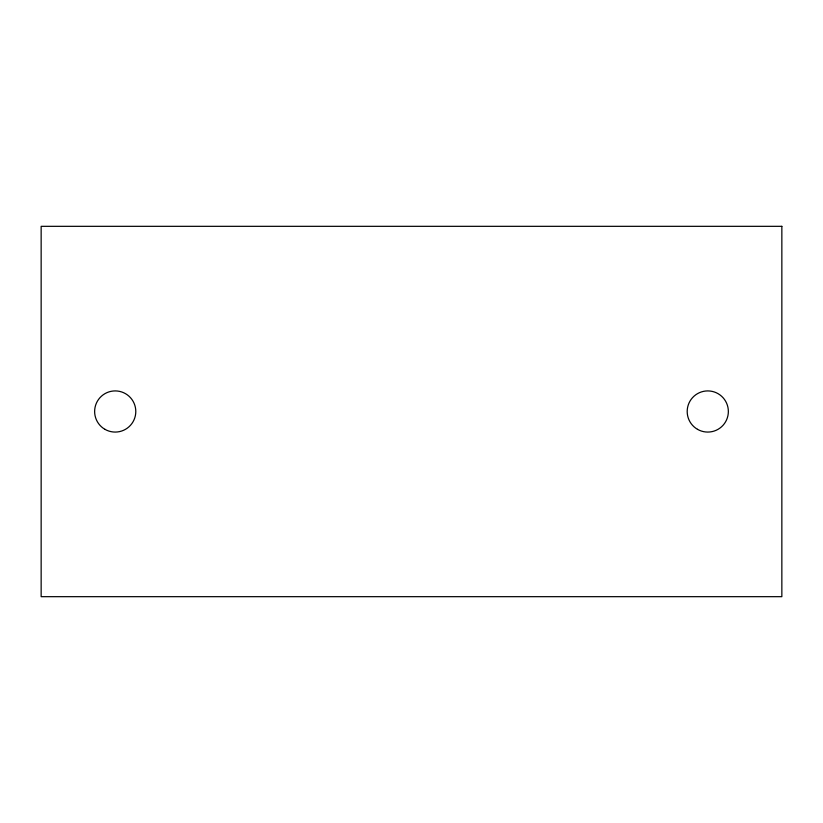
<?xml version="1.0" encoding="UTF-8"?>
<svg xmlns="http://www.w3.org/2000/svg" width="823" height="823" viewBox="0 0 823 823"><rect width="100%" height="100%" fill="white"/><g stroke="black" fill="none" stroke-linecap="round" stroke-linejoin="round"><path stroke-width="1.23" d="M781.85 226.325L41.15 226.325L41.15 596.675L781.85 596.675L781.85 226.325M104.922 429.318A20.585 20.585 0 0 0 135.795 411.5A20.585 20.585 0 0 0 104.933 393.661A20.585 20.585 0 0 0 104.922 429.318M697.482 429.318A20.585 20.585 0 0 0 728.355 411.5A20.585 20.585 0 0 0 697.493 393.661A20.585 20.585 0 0 0 697.482 429.318"/></g></svg>
